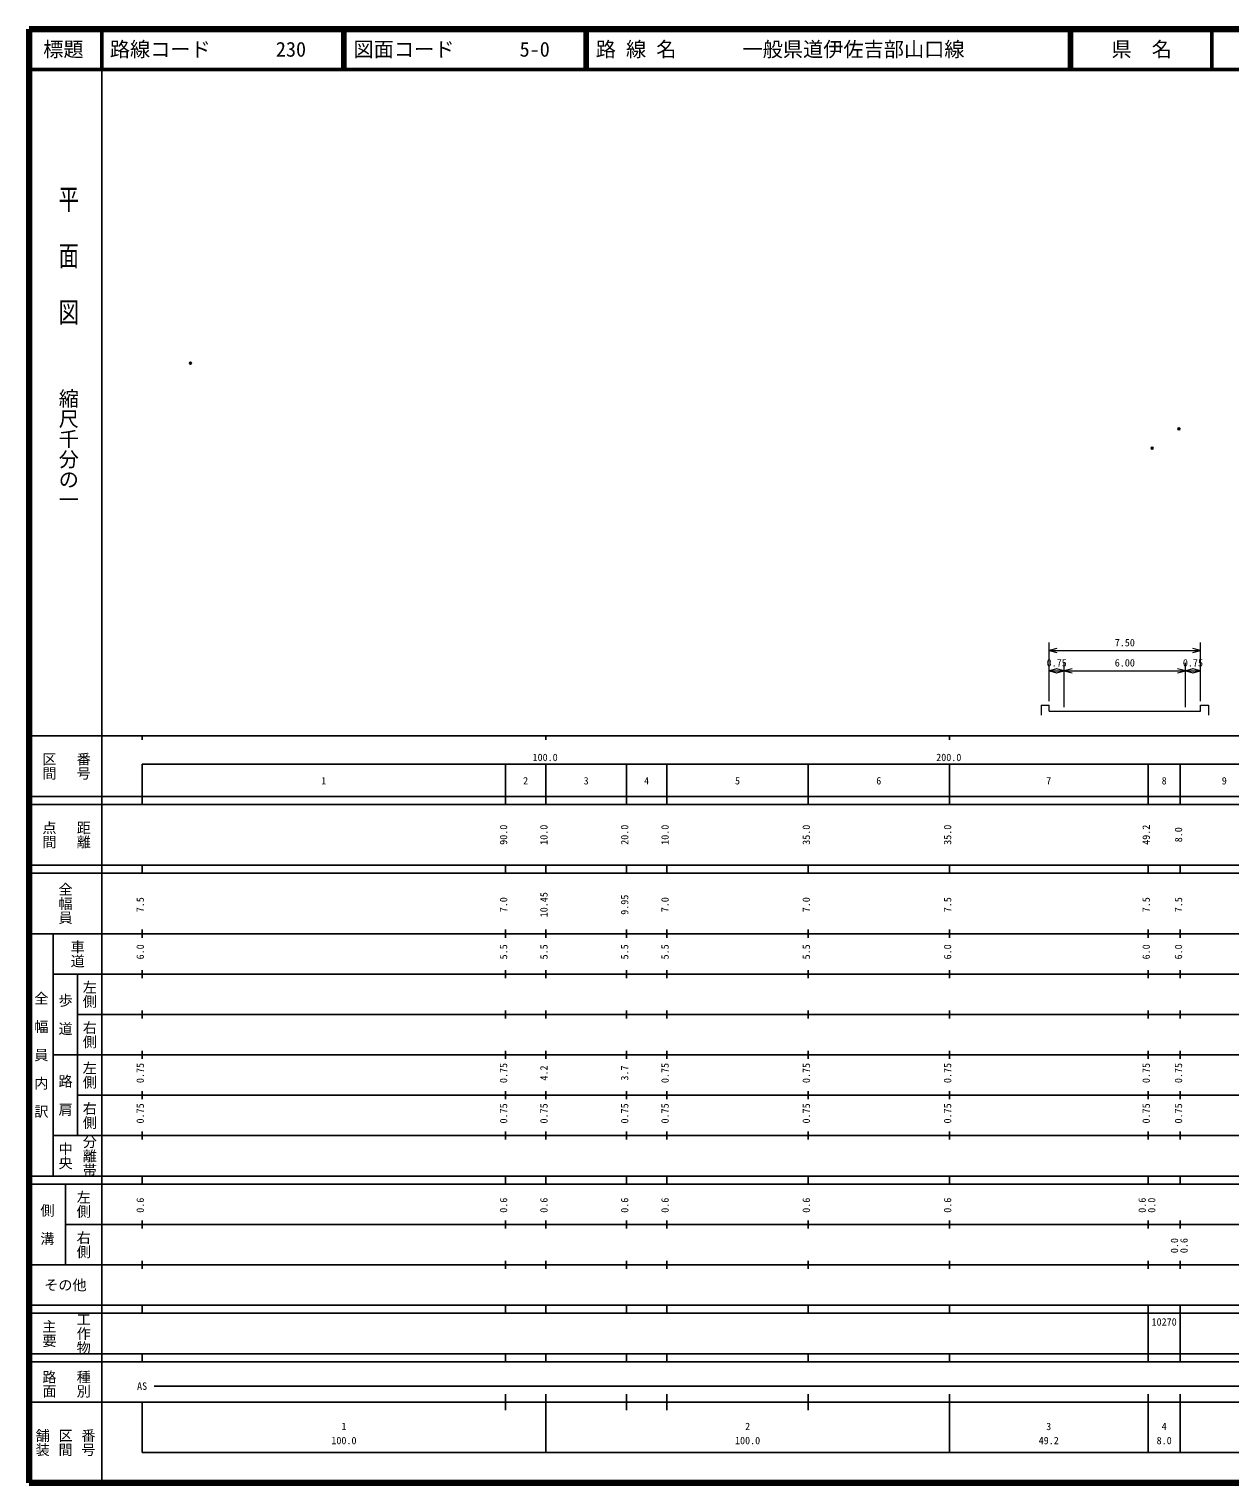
# Model space of a CAD drawing. Units: millimetres on the paper, with parts at other scales. Extents: x 40 to 680, y 20 to 380.
# Drawn here: x 40 to 337.5, y 20 to 380 of the extents above; entities that cross this region are included whole.
import ezdxf
from ezdxf.enums import TextEntityAlignment as Align

# ---------------------------------------------------------------- set-up
doc = ezdxf.new("R2010")
doc.units = ezdxf.units.MM
doc.header["$PDMODE"] = 32
doc.header["$PDSIZE"] = 0.5
doc.layers.add('S-OTRS', color=6, linetype='Continuous')
doc.layers.add('S-TTL-TXT', color=7, linetype='Continuous')
for name, color, linetype, lineweight in [('S-STR-HTXT', 7, 'Continuous', 13), ('S-TTL', 2, 'Continuous', 140), ('S-TTL-BAND', 7, 'Continuous', 25), ('S-TTL-LINE', 7, 'Continuous', 50)]:
    doc.layers.add(name, color=color, linetype=linetype, lineweight=lineweight)
doc.styles.add('@ＭＳ ゴシック', font='')
doc.styles.add('ＭＳ ゴシック', font='')
doc.styles.get('@ＭＳ ゴシック').set_extended_font_data('@MS Gothic')
doc.styles.get('ＭＳ ゴシック').set_extended_font_data('MS Gothic')

msp = doc.modelspace()

# ---------------------------------------------------------------- linework, layer by layer
at = {"layer": 'S-OTRS'}
for p in [(79.967, 297.274), (324.87, 281.002), (318.223, 276.218)]:
    msp.add_point(p, dxfattribs=at)
at = {"layer": 'S-STR-HTXT'}
for p, q in [((292.7, 213.607), (292.7, 228.107)), ((330.2, 213.607), (330.2, 228.107)), ((294.632, 226.624), (292.7, 226.107)), ((292.7, 226.107), (330.2, 226.107)), ((292.7, 226.107), (294.632, 225.589)), ((330.2, 226.107), (328.268, 226.624)), ((328.268, 225.589), (330.2, 226.107)), ((294.632, 221.624), (292.7, 221.107)), ((292.7, 221.107), (296.45, 221.107)), ((292.7, 221.107), (294.632, 220.589)), ((296.45, 221.107), (294.518, 221.624)), ((294.518, 220.589), (296.45, 221.107)), ((296.45, 212.107), (296.45, 223.107)), ((298.382, 221.624), (296.45, 221.107)), ((296.45, 221.107), (326.45, 221.107)), ((296.45, 221.107), (298.382, 220.589)), ((326.45, 221.107), (324.518, 221.624)), ((324.518, 220.589), (326.45, 221.107)), ((326.45, 212.107), (326.45, 223.107)), ((328.382, 221.624), (326.45, 221.107)), ((326.45, 221.107), (330.2, 221.107)), ((326.45, 221.107), (328.382, 220.589)), ((330.2, 221.107), (328.268, 221.624)), ((328.268, 220.589), (330.2, 221.107)), ((290.7, 212.607), (292.7, 212.607)), ((290.7, 212.607), (290.7, 210.107)), ((292.7, 211.107), (292.7, 212.607)), ((330.2, 211.107), (330.2, 212.607)), ((330.2, 212.607), (332.2, 212.607)), ((332.2, 212.607), (332.2, 210.107)), ((292.7, 211.107), (296.45, 211.107)), ((296.45, 211.107), (326.45, 211.107)), ((326.45, 211.107), (330.2, 211.107))]:
    msp.add_line(p, q, dxfattribs=at)
at = {"layer": 'S-TTL'}
for p, q in [((40, 380), (40, 20)), ((680, 380), (40, 380)), ((40, 20), (680, 20))]:
    msp.add_line(p, q, dxfattribs=at)
at = {"layer": 'S-TTL-BAND'}
for p, q in [((58, 370), (58, 20)), ((40, 205), (579, 205)), ((68, 205), (68, 204)), ((168, 205), (168, 204)), ((268, 205), (268, 204)), ((68, 198), (579, 198)), ((68, 198), (68, 188)), ((158, 188), (158, 198)), ((168, 188), (168, 198)), ((188, 188), (188, 198)), ((198, 188), (198, 198)), ((233, 188), (233, 198)), ((268, 188), (268, 198)), ((317.2, 188), (317.2, 198)), ((325.2, 188), (325.2, 198)), ((40, 190), (579, 190)), ((40, 188), (579, 188)), ((40, 173), (579, 173)), ((68, 171), (68, 173)), ((158, 171), (158, 173)), ((168, 171), (168, 173)), ((188, 171), (188, 173)), ((198, 171), (198, 173)), ((233, 171), (233, 173)), ((268, 171), (268, 173)), ((317.2, 171), (317.2, 173)), ((325.2, 171), (325.2, 173)), ((40, 171), (579, 171)), ((40, 156), (579, 156)), ((46, 96), (46, 156)), ((68, 155), (68, 157)), ((158, 155), (158, 157)), ((168, 155), (168, 157)), ((188, 155), (188, 157)), ((198, 155), (198, 157)), ((233, 155), (233, 157)), ((268, 155), (268, 157)), ((317.2, 155), (317.2, 157)), ((325.2, 155), (325.2, 157)), ((46, 146), (579, 146)), ((52, 146), (52, 106)), ((68, 145), (68, 147)), ((158, 145), (158, 147)), ((168, 145), (168, 147)), ((188, 145), (188, 147)), ((198, 145), (198, 147)), ((233, 145), (233, 147)), ((268, 145), (268, 147)), ((317.2, 145), (317.2, 147)), ((325.2, 145), (325.2, 147)), ((68, 135), (68, 137)), ((158, 135), (158, 137)), ((168, 135), (168, 137)), ((188, 135), (188, 137)), ((198, 135), (198, 137)), ((233, 135), (233, 137)), ((268, 135), (268, 137)), ((317.2, 135), (317.2, 137)), ((325.2, 135), (325.2, 137)), ((52, 136), (579, 136)), ((46, 126), (579, 126)), ((68, 125), (68, 127)), ((158, 125), (158, 127)), ((168, 125), (168, 127)), ((188, 125), (188, 127)), ((198, 125), (198, 127)), ((233, 125), (233, 127)), ((268, 125), (268, 127)), ((317.2, 125), (317.2, 127)), ((325.2, 125), (325.2, 127)), ((52, 116), (579, 116)), ((68, 115), (68, 117)), ((158, 115), (158, 117)), ((168, 115), (168, 117)), ((188, 115), (188, 117)), ((198, 115), (198, 117)), ((233, 115), (233, 117)), ((268, 115), (268, 117)), ((317.2, 115), (317.2, 117)), ((325.2, 115), (325.2, 117)), ((46, 106), (579, 106)), ((68, 105), (68, 107)), ((158, 105), (158, 107)), ((168, 105), (168, 107)), ((188, 105), (188, 107)), ((198, 105), (198, 107)), ((233, 105), (233, 107)), ((268, 105), (268, 107)), ((317.2, 105), (317.2, 107)), ((325.2, 105), (325.2, 107)), ((40, 96), (579, 96)), ((40, 94), (579, 94)), ((49, 94), (49, 74)), ((68, 94), (68, 96)), ((158, 94), (158, 96)), ((168, 94), (168, 96)), ((188, 94), (188, 96)), ((198, 94), (198, 96)), ((233, 94), (233, 96)), ((268, 94), (268, 96)), ((317.2, 94), (317.2, 96)), ((325.2, 94), (325.2, 96)), ((49, 84), (579, 84)), ((68, 83), (68, 85)), ((158, 83), (158, 85)), ((168, 83), (168, 85)), ((188, 83), (188, 85)), ((198, 83), (198, 85)), ((233, 83), (233, 85)), ((268, 83), (268, 85)), ((317.2, 83), (317.2, 85)), ((325.2, 83), (325.2, 85)), ((40, 74), (579, 74)), ((68, 73), (68, 75)), ((158, 73), (158, 75)), ((168, 73), (168, 75)), ((188, 73), (188, 75)), ((198, 73), (198, 75)), ((233, 73), (233, 75)), ((268, 73), (268, 75)), ((317.2, 73), (317.2, 75)), ((325.2, 73), (325.2, 75)), ((40, 64), (579, 64)), ((40, 62), (579, 62)), ((68, 62), (68, 64)), ((158, 62), (158, 64)), ((168, 62), (168, 64)), ((188, 62), (188, 64)), ((198, 62), (198, 64)), ((233, 62), (233, 64)), ((268, 62), (268, 64)), ((317.2, 62), (317.2, 64)), ((317.2, 52), (317.2, 62)), ((325.2, 62), (325.2, 64)), ((325.2, 52), (325.2, 62)), ((40, 52), (579, 52)), ((68, 50), (68, 52)), ((158, 50), (158, 52)), ((168, 50), (168, 52)), ((188, 50), (188, 52)), ((198, 50), (198, 52)), ((233, 50), (233, 52)), ((268, 50), (268, 52)), ((317.2, 50), (317.2, 52)), ((325.2, 50), (325.2, 52)), ((40, 50), (579, 50)), ((71, 44), (565, 44)), ((40, 40), (579, 40)), ((68, 40), (68, 27.5)), ((158, 38), (158, 42)), ((168, 27.5), (168, 42)), ((188, 38), (188, 42)), ((198, 38), (198, 42)), ((233, 38), (233, 42)), ((268, 27.5), (268, 42)), ((317.2, 27.5), (317.2, 42)), ((325.2, 27.5), (325.2, 42)), ((68, 27.5), (579, 27.5))]:
    msp.add_line(p, q, dxfattribs=at)
at = {"layer": 'S-TTL-LINE'}
for p, q in [((58, 380), (58, 370)), ((117.75, 380), (117.75, 370)), ((118.25, 380), (118.25, 370)), ((177.75, 380), (177.75, 370)), ((178.25, 380), (178.25, 370)), ((297.75, 380), (297.75, 370)), ((298.25, 380), (298.25, 370)), ((333, 380), (333, 370)), ((40, 370), (680, 370))]:
    msp.add_line(p, q, dxfattribs=at)

# ---------------------------------------------------------------- texts
at = {"layer": 'S-STR-HTXT', "style": 'ＭＳ ゴシック'}
for s, p in [('7.50', (311.45, 226.607)), ('0.75', (294.575, 221.607)), ('6.00', (311.45, 221.607)), ('0.75', (328.325, 221.607))]:
    msp.add_text(s, height=1.833, dxfattribs=at).set_placement(p, align=Align.BOTTOM_CENTER)
at = {"layer": 'S-TTL-BAND', "style": '@ＭＳ ゴシック', "width": 1.4}
msp.add_text('平  面  図', height=3.666, rotation=270, dxfattribs=at).set_placement((49.777, 306.475), align=Align.MIDDLE_RIGHT)
at = {"layer": 'S-TTL-BAND', "style": '@ＭＳ ゴシック'}
msp.add_text('縮尺千分の一', height=3.666, rotation=270, dxfattribs=at).set_placement((49.777, 261.03), align=Align.MIDDLE_RIGHT)
for s, p in [('区間', (45, 197.5)), ('番号', (53.5, 197.5)), ('点間', (45, 180.5)), ('距離', (53.5, 180.5)), ('全幅員', (49, 163.5)), ('車道', (52, 151)), ('左側', (55, 141)), ('全\u3000幅\u3000員\u3000内\u3000訳', (43, 126)), ('歩\u3000道', (49, 136)), ('右側', (55, 131)), ('左側', (55, 121)), ('路\u3000肩', (49, 116)), ('右側', (55, 111)), ('分離帯', (55, 101)), ('中央', (49, 101)), ('左側', (53.5, 89)), ('側\u3000溝', (44.5, 84)), ('右側', (53.5, 79)), ('工作物', (53.5, 57)), ('主要', (45, 57)), ('路面', (45, 44.5)), ('種別', (53.5, 44.5)), ('舗装', (43.333, 30)), ('区間', (49, 30)), ('番号', (54.667, 30))]:
    msp.add_text(s, height=2.566, rotation=270, dxfattribs=at).set_placement(p, align=Align.MIDDLE_CENTER)
at = {"layer": 'S-TTL-BAND', "style": 'ＭＳ ゴシック'}
for s, p in [('100.0', (167.844, 198.195)), ('200.0', (267.844, 198.195)), ('1', (113, 192.405)), ('2', (163, 192.405)), ('3', (178, 192.405)), ('4', (193, 192.405)), ('5', (215.5, 192.405)), ('6', (250.5, 192.405)), ('7', (292.6, 192.405)), ('8', (321.2, 192.405)), ('9', (336.1, 192.405)), ('AS', (68, 42.5)), ('1', (118, 32.523)), ('2', (218, 32.523)), ('3', (292.6, 32.523)), ('4', (321.2, 32.523)), ('100.0', (118, 29.033)), ('100.0', (218, 29.033)), ('49.2', (292.6, 29.033)), ('8.0', (321.2, 29.033))]:
    msp.add_text(s, height=1.833, dxfattribs=at).set_placement(p, align=Align.BOTTOM_CENTER)
for s, p in [('90.0', (159, 180.5)), ('10.0', (169, 180.5)), ('20.0', (189, 180.5)), ('10.0', (199, 180.5)), ('35.0', (234, 180.5)), ('35.0', (269, 180.5)), ('49.2', (318.2, 180.5)), ('8.0', (326.2, 180.5)), ('10.45', (169, 163.174)), ('7.5', (69, 163.174)), ('7.0', (159, 163.174)), ('9.95', (189, 163.174)), ('7.0', (199, 163.174)), ('7.0', (234, 163.174)), ('7.5', (269, 163.174)), ('7.5', (318.2, 163.174)), ('7.5', (326.2, 163.174)), ('6.0', (69, 151.5)), ('5.5', (159, 151.5)), ('5.5', (169, 151.5)), ('5.5', (189, 151.5)), ('5.5', (199, 151.5)), ('5.5', (234, 151.5)), ('6.0', (269, 151.5)), ('6.0', (318.2, 151.5)), ('6.0', (326.2, 151.5)), ('0.75', (69, 121.5)), ('0.75', (159, 121.5)), ('4.2', (169, 121.5)), ('3.7', (189, 121.5)), ('0.75', (199, 121.5)), ('0.75', (234, 121.5)), ('0.75', (269, 121.5)), ('0.75', (318.2, 121.5)), ('0.75', (326.2, 121.5)), ('0.75', (69, 111.5)), ('0.75', (159, 111.5)), ('0.75', (169, 111.5)), ('0.75', (189, 111.5)), ('0.75', (199, 111.5)), ('0.75', (234, 111.5)), ('0.75', (269, 111.5)), ('0.75', (318.2, 111.5)), ('0.75', (326.2, 111.5)), ('0.6', (69, 88.764)), ('0.6', (159, 88.764)), ('0.6', (169, 88.764)), ('0.6', (189, 88.764)), ('0.6', (199, 88.764)), ('0.6', (234, 88.764)), ('0.6', (269, 88.764)), ('0.6', (317.2, 88.764)), ('0.0', (319.57, 88.764)), ('0.0', (325.2, 78.764)), ('0.6', (327.57, 78.764))]:
    msp.add_text(s, height=1.833, rotation=90, dxfattribs=at).set_placement(p, align=Align.BOTTOM_CENTER)
msp.add_text('その他', height=2.566, dxfattribs=at).set_placement((49, 69), align=Align.MIDDLE_CENTER)
msp.add_text('10270', height=1.833, dxfattribs=at).set_placement((318.075, 58.405), align=Align.BOTTOM_LEFT)
at = {"layer": 'S-TTL-TXT', "style": 'ＭＳ ゴシック'}
for s, p in [('標題', (48.5, 375)), ('県\u3000名', (315.625, 375))]:
    msp.add_text(s, height=3.666, dxfattribs=at).set_placement(p, align=Align.MIDDLE_CENTER)
for s, p in [('路線コード', (60, 375)), ('230', (101.142, 375)), ('図面コード', (120.38, 375)), ('5-0', (161.521, 375)), ('路 線 名', (180.38, 375)), ('一般県道伊佐吉部山口線', (216.734, 375))]:
    msp.add_text(s, height=3.666, dxfattribs=at).set_placement(p, align=Align.MIDDLE_LEFT)

doc.saveas('drawing.dxf')
